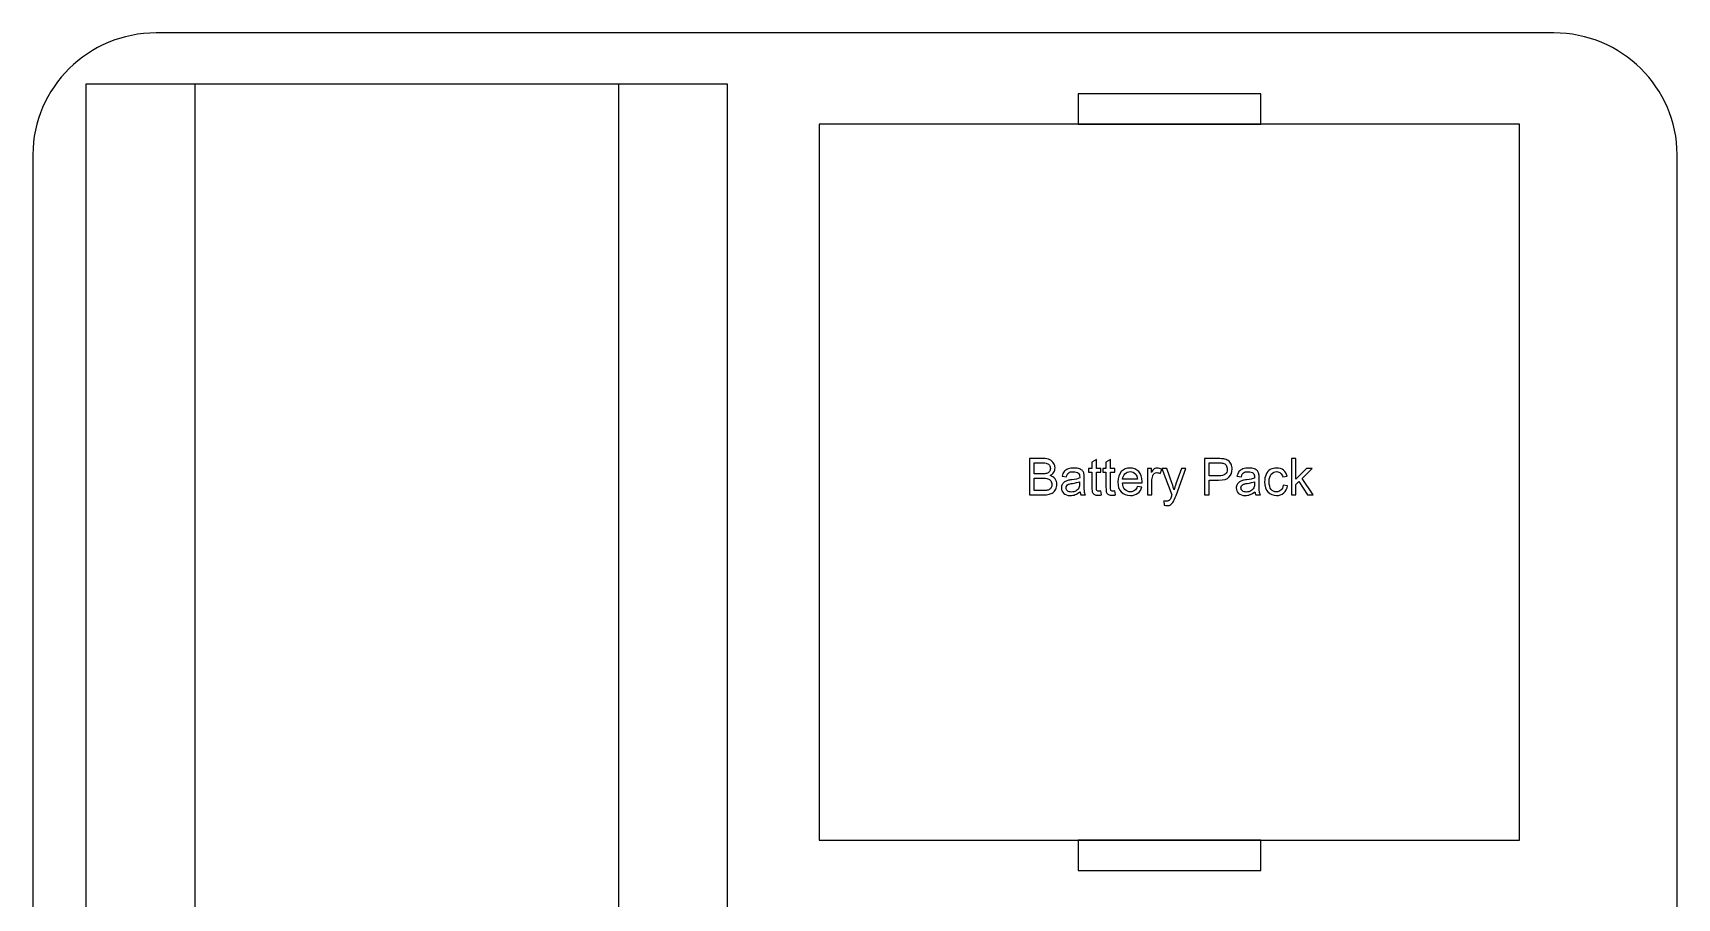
# Model space of a CAD drawing. Extents: x -8.7 to 2.3, y -1.3 to 5.5.
# Drawn here: x -8.66 to -3.26, y 2.66 to 5.5 of the extents above; entities that cross this region are included whole.
import ezdxf

# ---------------------------------------------------------------- set-up
doc = ezdxf.new("R2010")
doc.units = 0
doc.header["$MEASUREMENT"] = 0
doc.layers.add('LAYER_1', color=7, linetype='CONTINUOUS')

msp = doc.modelspace()

# ---------------------------------------------------------------- linework, layer by layer
at = {"layer": 'LAYER_1'}
for points, knots in [([(-8.2543, 5.497), (-8.2543, 5.497), (-3.6643, 5.497), (-3.6643, 5.497), (-3.6643, 5.497), (-3.4416, 5.497), (-3.2593, 5.3172), (-3.2593, 5.0974), (-3.2593, 5.0974), (-3.2593, 5.0974), (-3.2593, -0.8534), (-3.2593, -0.8534), (-3.2593, -0.8534), (-3.2593, -1.0732), (-3.4416, -1.253), (-3.6643, -1.253), (-3.6643, -1.253), (-3.6643, -1.253), (-8.2543, -1.253), (-8.2543, -1.253), (-8.2543, -1.253), (-8.4771, -1.253), (-8.6593, -1.0732), (-8.6593, -0.8534), (-8.6593, -0.8534), (-8.6593, -0.8534), (-8.6593, 5.0974), (-8.6593, 5.0974), (-8.6593, 5.0974), (-8.6593, 5.3172), (-8.4771, 5.497), (-8.2543, 5.497)], [0, 0, 0, 0, 0.125, 0.125, 0.125, 0.125, 0.25, 0.25, 0.25, 0.25, 0.375, 0.375, 0.375, 0.375, 0.5, 0.5, 0.5, 0.5, 0.625, 0.625, 0.625, 0.625, 0.75, 0.75, 0.75, 0.75, 0.875, 0.875, 0.875, 0.875, 1, 1, 1, 1]), ([(-5.2267, 5.2974), (-5.2267, 5.2974), (-4.6267, 5.2974), (-4.6267, 5.2974), (-4.6267, 5.2974), (-4.6267, 5.2974), (-4.6267, 5.1974), (-4.6267, 5.1974), (-4.6267, 5.1974), (-4.6267, 5.1974), (-5.2267, 5.1974), (-5.2267, 5.1974), (-5.2267, 5.1974), (-5.2267, 5.1974), (-5.2267, 5.2974), (-5.2267, 5.2974)], [0, 0, 0, 0, 0.25, 0.25, 0.25, 0.25, 0.5, 0.5, 0.5, 0.5, 0.75, 0.75, 0.75, 0.75, 1, 1, 1, 1]), ([(-5.2267, 2.8474), (-5.2267, 2.8474), (-4.6267, 2.8474), (-4.6267, 2.8474), (-4.6267, 2.8474), (-4.6267, 2.8474), (-4.6267, 2.7474), (-4.6267, 2.7474), (-4.6267, 2.7474), (-4.6267, 2.7474), (-5.2267, 2.7474), (-5.2267, 2.7474), (-5.2267, 2.7474), (-5.2267, 2.7474), (-5.2267, 2.8474), (-5.2267, 2.8474)], [0, 0, 0, 0, 0.25, 0.25, 0.25, 0.25, 0.5, 0.5, 0.5, 0.5, 0.75, 0.75, 0.75, 0.75, 1, 1, 1, 1])]:
    msp.add_open_spline(points, degree=3, knots=knots, dxfattribs=at)
at = {"layer": 'LAYER_1', "color": 1}
for points, knots in [([(-8.4842, -1.1), (-8.4842, -1.1), (-6.3797, -1.1), (-6.3797, -1.1), (-6.3797, -1.1), (-6.3797, -1.1), (-6.3797, 5.33), (-6.3797, 5.33), (-6.3797, 5.33), (-6.3797, 5.33), (-8.4842, 5.33), (-8.4842, 5.33), (-8.4842, 5.33), (-8.4842, 5.33), (-8.4842, -1.1), (-8.4842, -1.1)], [0, 0, 0, 0, 0.25, 0.25, 0.25, 0.25, 0.5, 0.5, 0.5, 0.5, 0.75, 0.75, 0.75, 0.75, 1, 1, 1, 1]), ([(-6.0767, 5.1974), (-6.0767, 5.1974), (-3.7767, 5.1974), (-3.7767, 5.1974), (-3.7767, 5.1974), (-3.7767, 5.1974), (-3.7767, 2.8474), (-3.7767, 2.8474), (-3.7767, 2.8474), (-3.7767, 2.8474), (-6.0767, 2.8474), (-6.0767, 2.8474), (-6.0767, 2.8474), (-6.0767, 2.8474), (-6.0767, 5.1974), (-6.0767, 5.1974)], [0, 0, 0, 0, 0.25, 0.25, 0.25, 0.25, 0.5, 0.5, 0.5, 0.5, 0.75, 0.75, 0.75, 0.75, 1, 1, 1, 1]), ([(-5.3866, 3.9803), (-5.3866, 3.9803), (-5.3866, 4.0996), (-5.3866, 4.0996), (-5.3866, 4.0996), (-5.3866, 4.0996), (-5.3418, 4.0996), (-5.3418, 4.0996), (-5.3418, 4.0996), (-5.3327, 4.0996), (-5.3254, 4.0984), (-5.3199, 4.096), (-5.3199, 4.096), (-5.3144, 4.0936), (-5.3101, 4.0899), (-5.307, 4.0849), (-5.307, 4.0849), (-5.3038, 4.0799), (-5.3023, 4.0746), (-5.3023, 4.0691), (-5.3023, 4.0691), (-5.3023, 4.064), (-5.3036, 4.0592), (-5.3064, 4.0547), (-5.3064, 4.0547), (-5.3092, 4.0502), (-5.3134, 4.0466), (-5.3189, 4.0438), (-5.3189, 4.0438), (-5.3117, 4.0417), (-5.3062, 4.0381), (-5.3023, 4.033), (-5.3023, 4.033), (-5.2984, 4.0279), (-5.2965, 4.0219), (-5.2965, 4.0149), (-5.2965, 4.0149), (-5.2965, 4.0093), (-5.2977, 4.0041), (-5.3, 3.9993), (-5.3, 3.9993), (-5.3024, 3.9945), (-5.3053, 3.9908), (-5.3088, 3.9882), (-5.3088, 3.9882), (-5.3123, 3.9856), (-5.3166, 3.9837), (-5.3218, 3.9823), (-5.3218, 3.9823), (-5.3271, 3.981), (-5.3335, 3.9803), (-5.3411, 3.9803), (-5.3411, 3.9803), (-5.3411, 3.9803), (-5.3866, 3.9803), (-5.3866, 3.9803)], [0, 0, 0, 0, 0.071429, 0.071429, 0.071429, 0.071429, 0.142857, 0.142857, 0.142857, 0.142857, 0.214286, 0.214286, 0.214286, 0.214286, 0.285714, 0.285714, 0.285714, 0.285714, 0.357143, 0.357143, 0.357143, 0.357143, 0.428571, 0.428571, 0.428571, 0.428571, 0.5, 0.5, 0.5, 0.5, 0.571429, 0.571429, 0.571429, 0.571429, 0.642857, 0.642857, 0.642857, 0.642857, 0.714286, 0.714286, 0.714286, 0.714286, 0.785714, 0.785714, 0.785714, 0.785714, 0.857143, 0.857143, 0.857143, 0.857143, 0.928571, 0.928571, 0.928571, 0.928571, 1, 1, 1, 1]), ([(-5.3708, 4.0495), (-5.3708, 4.0495), (-5.345, 4.0495), (-5.345, 4.0495), (-5.345, 4.0495), (-5.338, 4.0495), (-5.333, 4.05), (-5.3299, 4.0509), (-5.3299, 4.0509), (-5.3259, 4.0521), (-5.3229, 4.0541), (-5.3209, 4.0568), (-5.3209, 4.0568), (-5.3188, 4.0596), (-5.3178, 4.0631), (-5.3178, 4.0673), (-5.3178, 4.0673), (-5.3178, 4.0712), (-5.3188, 4.0747), (-5.3206, 4.0777), (-5.3206, 4.0777), (-5.3226, 4.0807), (-5.3253, 4.0828), (-5.3288, 4.0839), (-5.3288, 4.0839), (-5.3323, 4.085), (-5.3384, 4.0856), (-5.3469, 4.0856), (-5.3469, 4.0856), (-5.3469, 4.0856), (-5.3708, 4.0856), (-5.3708, 4.0856), (-5.3708, 4.0856), (-5.3708, 4.0856), (-5.3708, 4.0495), (-5.3708, 4.0495)], [0, 0, 0, 0, 0.111111, 0.111111, 0.111111, 0.111111, 0.222222, 0.222222, 0.222222, 0.222222, 0.333333, 0.333333, 0.333333, 0.333333, 0.444444, 0.444444, 0.444444, 0.444444, 0.555556, 0.555556, 0.555556, 0.555556, 0.666667, 0.666667, 0.666667, 0.666667, 0.777778, 0.777778, 0.777778, 0.777778, 0.888889, 0.888889, 0.888889, 0.888889, 1, 1, 1, 1]), ([(-5.2202, 3.991), (-5.2257, 3.9864), (-5.2309, 3.9831), (-5.2359, 3.9812), (-5.2359, 3.9812), (-5.2409, 3.9793), (-5.2463, 3.9784), (-5.2521, 3.9784), (-5.2521, 3.9784), (-5.2616, 3.9784), (-5.2688, 3.9807), (-5.274, 3.9853), (-5.274, 3.9853), (-5.279, 3.99), (-5.2816, 3.9959), (-5.2816, 4.0031), (-5.2816, 4.0031), (-5.2816, 4.0074), (-5.2806, 4.0112), (-5.2787, 4.0147), (-5.2787, 4.0147), (-5.2768, 4.0182), (-5.2743, 4.021), (-5.2711, 4.0231), (-5.2711, 4.0231), (-5.268, 4.0253), (-5.2645, 4.0269), (-5.2606, 4.0279), (-5.2606, 4.0279), (-5.2577, 4.0287), (-5.2534, 4.0294), (-5.2476, 4.0301), (-5.2476, 4.0301), (-5.2358, 4.0316), (-5.227, 4.0332), (-5.2215, 4.0352), (-5.2215, 4.0352), (-5.2214, 4.0372), (-5.2214, 4.0385), (-5.2214, 4.039), (-5.2214, 4.039), (-5.2214, 4.045), (-5.2228, 4.0492), (-5.2255, 4.0516), (-5.2255, 4.0516), (-5.2293, 4.0549), (-5.2348, 4.0566), (-5.2422, 4.0566), (-5.2422, 4.0566), (-5.2491, 4.0566), (-5.2542, 4.0554), (-5.2575, 4.053), (-5.2575, 4.053), (-5.2608, 4.0506), (-5.2632, 4.0463), (-5.2648, 4.0401), (-5.2648, 4.0401), (-5.2648, 4.0401), (-5.2791, 4.0421), (-5.2791, 4.0421), (-5.2791, 4.0421), (-5.2778, 4.0482), (-5.2756, 4.0532), (-5.2726, 4.0569), (-5.2726, 4.0569), (-5.2697, 4.0607), (-5.2653, 4.0636), (-5.2597, 4.0657), (-5.2597, 4.0657), (-5.2541, 4.0677), (-5.2475, 4.0687), (-5.2401, 4.0687), (-5.2401, 4.0687), (-5.2327, 4.0687), (-5.2267, 4.0678), (-5.2221, 4.0661), (-5.2221, 4.0661), (-5.2175, 4.0644), (-5.2141, 4.0622), (-5.2119, 4.0596), (-5.2119, 4.0596), (-5.2098, 4.0569), (-5.2083, 4.0536), (-5.2074, 4.0496), (-5.2074, 4.0496), (-5.2069, 4.0471), (-5.2066, 4.0426), (-5.2066, 4.0361), (-5.2066, 4.0361), (-5.2066, 4.0361), (-5.2066, 4.0166), (-5.2066, 4.0166), (-5.2066, 4.0166), (-5.2066, 4.0029), (-5.2063, 3.9943), (-5.2057, 3.9907), (-5.2057, 3.9907), (-5.2051, 3.9871), (-5.2038, 3.9836), (-5.202, 3.9803), (-5.202, 3.9803), (-5.202, 3.9803), (-5.2173, 3.9803), (-5.2173, 3.9803), (-5.2173, 3.9803), (-5.2188, 3.9834), (-5.2198, 3.9869), (-5.2202, 3.991)], [0, 0, 0, 0, 0.037037, 0.037037, 0.037037, 0.037037, 0.074074, 0.074074, 0.074074, 0.074074, 0.111111, 0.111111, 0.111111, 0.111111, 0.148148, 0.148148, 0.148148, 0.148148, 0.185185, 0.185185, 0.185185, 0.185185, 0.222222, 0.222222, 0.222222, 0.222222, 0.259259, 0.259259, 0.259259, 0.259259, 0.296296, 0.296296, 0.296296, 0.296296, 0.333333, 0.333333, 0.333333, 0.333333, 0.37037, 0.37037, 0.37037, 0.37037, 0.407407, 0.407407, 0.407407, 0.407407, 0.444444, 0.444444, 0.444444, 0.444444, 0.481481, 0.481481, 0.481481, 0.481481, 0.518519, 0.518519, 0.518519, 0.518519, 0.555556, 0.555556, 0.555556, 0.555556, 0.592593, 0.592593, 0.592593, 0.592593, 0.62963, 0.62963, 0.62963, 0.62963, 0.666667, 0.666667, 0.666667, 0.666667, 0.703704, 0.703704, 0.703704, 0.703704, 0.740741, 0.740741, 0.740741, 0.740741, 0.777778, 0.777778, 0.777778, 0.777778, 0.814815, 0.814815, 0.814815, 0.814815, 0.851852, 0.851852, 0.851852, 0.851852, 0.888889, 0.888889, 0.888889, 0.888889, 0.925926, 0.925926, 0.925926, 0.925926, 0.962963, 0.962963, 0.962963, 0.962963, 1, 1, 1, 1]), ([(-5.152, 3.9934), (-5.152, 3.9934), (-5.1498, 3.9805), (-5.1498, 3.9805), (-5.1498, 3.9805), (-5.154, 3.9796), (-5.1576, 3.9792), (-5.1609, 3.9792), (-5.1609, 3.9792), (-5.1662, 3.9792), (-5.1703, 3.98), (-5.1733, 3.9817), (-5.1733, 3.9817), (-5.1762, 3.9834), (-5.1783, 3.9856), (-5.1795, 3.9884), (-5.1795, 3.9884), (-5.1806, 3.9911), (-5.1813, 3.9969), (-5.1813, 4.0056), (-5.1813, 4.0056), (-5.1813, 4.0056), (-5.1813, 4.0554), (-5.1813, 4.0554), (-5.1813, 4.0554), (-5.1813, 4.0554), (-5.192, 4.0554), (-5.192, 4.0554), (-5.192, 4.0554), (-5.192, 4.0554), (-5.192, 4.0668), (-5.192, 4.0668), (-5.192, 4.0668), (-5.192, 4.0668), (-5.1813, 4.0668), (-5.1813, 4.0668), (-5.1813, 4.0668), (-5.1813, 4.0668), (-5.1813, 4.0882), (-5.1813, 4.0882), (-5.1813, 4.0882), (-5.1813, 4.0882), (-5.1667, 4.0969), (-5.1667, 4.0969), (-5.1667, 4.0969), (-5.1667, 4.0969), (-5.1667, 4.0668), (-5.1667, 4.0668), (-5.1667, 4.0668), (-5.1667, 4.0668), (-5.152, 4.0668), (-5.152, 4.0668), (-5.152, 4.0668), (-5.152, 4.0668), (-5.152, 4.0554), (-5.152, 4.0554), (-5.152, 4.0554), (-5.152, 4.0554), (-5.1667, 4.0554), (-5.1667, 4.0554), (-5.1667, 4.0554), (-5.1667, 4.0554), (-5.1667, 4.0048), (-5.1667, 4.0048), (-5.1667, 4.0048), (-5.1667, 4.0006), (-5.1664, 3.998), (-5.1659, 3.9968), (-5.1659, 3.9968), (-5.1654, 3.9956), (-5.1646, 3.9946), (-5.1634, 3.9939), (-5.1634, 3.9939), (-5.1622, 3.9932), (-5.1606, 3.9929), (-5.1584, 3.9929), (-5.1584, 3.9929), (-5.1568, 3.9929), (-5.1546, 3.9931), (-5.152, 3.9934)], [0, 0, 0, 0, 0.05, 0.05, 0.05, 0.05, 0.1, 0.1, 0.1, 0.1, 0.15, 0.15, 0.15, 0.15, 0.2, 0.2, 0.2, 0.2, 0.25, 0.25, 0.25, 0.25, 0.3, 0.3, 0.3, 0.3, 0.35, 0.35, 0.35, 0.35, 0.4, 0.4, 0.4, 0.4, 0.45, 0.45, 0.45, 0.45, 0.5, 0.5, 0.5, 0.5, 0.55, 0.55, 0.55, 0.55, 0.6, 0.6, 0.6, 0.6, 0.65, 0.65, 0.65, 0.65, 0.7, 0.7, 0.7, 0.7, 0.75, 0.75, 0.75, 0.75, 0.8, 0.8, 0.8, 0.8, 0.85, 0.85, 0.85, 0.85, 0.9, 0.9, 0.9, 0.9, 0.95, 0.95, 0.95, 0.95, 1, 1, 1, 1]), ([(-5.1056, 3.9934), (-5.1056, 3.9934), (-5.1035, 3.9805), (-5.1035, 3.9805), (-5.1035, 3.9805), (-5.1076, 3.9796), (-5.1113, 3.9792), (-5.1146, 3.9792), (-5.1146, 3.9792), (-5.1199, 3.9792), (-5.124, 3.98), (-5.127, 3.9817), (-5.127, 3.9817), (-5.1299, 3.9834), (-5.132, 3.9856), (-5.1331, 3.9884), (-5.1331, 3.9884), (-5.1343, 3.9911), (-5.135, 3.9969), (-5.135, 4.0056), (-5.135, 4.0056), (-5.135, 4.0056), (-5.135, 4.0554), (-5.135, 4.0554), (-5.135, 4.0554), (-5.135, 4.0554), (-5.1457, 4.0554), (-5.1457, 4.0554), (-5.1457, 4.0554), (-5.1457, 4.0554), (-5.1457, 4.0668), (-5.1457, 4.0668), (-5.1457, 4.0668), (-5.1457, 4.0668), (-5.135, 4.0668), (-5.135, 4.0668), (-5.135, 4.0668), (-5.135, 4.0668), (-5.135, 4.0882), (-5.135, 4.0882), (-5.135, 4.0882), (-5.135, 4.0882), (-5.1204, 4.0969), (-5.1204, 4.0969), (-5.1204, 4.0969), (-5.1204, 4.0969), (-5.1204, 4.0668), (-5.1204, 4.0668), (-5.1204, 4.0668), (-5.1204, 4.0668), (-5.1056, 4.0668), (-5.1056, 4.0668), (-5.1056, 4.0668), (-5.1056, 4.0668), (-5.1056, 4.0554), (-5.1056, 4.0554), (-5.1056, 4.0554), (-5.1056, 4.0554), (-5.1204, 4.0554), (-5.1204, 4.0554), (-5.1204, 4.0554), (-5.1204, 4.0554), (-5.1204, 4.0048), (-5.1204, 4.0048), (-5.1204, 4.0048), (-5.1204, 4.0006), (-5.1201, 3.998), (-5.1196, 3.9968), (-5.1196, 3.9968), (-5.1191, 3.9956), (-5.1183, 3.9946), (-5.1171, 3.9939), (-5.1171, 3.9939), (-5.1159, 3.9932), (-5.1143, 3.9929), (-5.1121, 3.9929), (-5.1121, 3.9929), (-5.1105, 3.9929), (-5.1083, 3.9931), (-5.1056, 3.9934)], [0, 0, 0, 0, 0.05, 0.05, 0.05, 0.05, 0.1, 0.1, 0.1, 0.1, 0.15, 0.15, 0.15, 0.15, 0.2, 0.2, 0.2, 0.2, 0.25, 0.25, 0.25, 0.25, 0.3, 0.3, 0.3, 0.3, 0.35, 0.35, 0.35, 0.35, 0.4, 0.4, 0.4, 0.4, 0.45, 0.45, 0.45, 0.45, 0.5, 0.5, 0.5, 0.5, 0.55, 0.55, 0.55, 0.55, 0.6, 0.6, 0.6, 0.6, 0.65, 0.65, 0.65, 0.65, 0.7, 0.7, 0.7, 0.7, 0.75, 0.75, 0.75, 0.75, 0.8, 0.8, 0.8, 0.8, 0.85, 0.85, 0.85, 0.85, 0.9, 0.9, 0.9, 0.9, 0.95, 0.95, 0.95, 0.95, 1, 1, 1, 1]), ([(-5.0322, 4.0082), (-5.0322, 4.0082), (-5.017, 4.0063), (-5.017, 4.0063), (-5.017, 4.0063), (-5.0194, 3.9974), (-5.0238, 3.9906), (-5.0303, 3.9857), (-5.0303, 3.9857), (-5.0368, 3.9808), (-5.045, 3.9784), (-5.055, 3.9784), (-5.055, 3.9784), (-5.0677, 3.9784), (-5.0777, 3.9823), (-5.0851, 3.9901), (-5.0851, 3.9901), (-5.0925, 3.9978), (-5.0962, 4.0088), (-5.0962, 4.0228), (-5.0962, 4.0228), (-5.0962, 4.0374), (-5.0924, 4.0486), (-5.085, 4.0567), (-5.085, 4.0567), (-5.0775, 4.0647), (-5.0678, 4.0687), (-5.0558, 4.0687), (-5.0558, 4.0687), (-5.0443, 4.0687), (-5.0348, 4.0648), (-5.0275, 4.0569), (-5.0275, 4.0569), (-5.0202, 4.0491), (-5.0165, 4.038), (-5.0165, 4.0237), (-5.0165, 4.0237), (-5.0165, 4.0228), (-5.0166, 4.0215), (-5.0166, 4.0198), (-5.0166, 4.0198), (-5.0166, 4.0198), (-5.0811, 4.0198), (-5.0811, 4.0198), (-5.0811, 4.0198), (-5.0805, 4.0103), (-5.0778, 4.003), (-5.073, 3.998), (-5.073, 3.998), (-5.0682, 3.9929), (-5.0622, 3.9904), (-5.0549, 3.9904), (-5.0549, 3.9904), (-5.0496, 3.9904), (-5.045, 3.9918), (-5.0412, 3.9947), (-5.0412, 3.9947), (-5.0374, 3.9975), (-5.0344, 4.002), (-5.0322, 4.0082)], [0, 0, 0, 0, 0.066667, 0.066667, 0.066667, 0.066667, 0.133333, 0.133333, 0.133333, 0.133333, 0.2, 0.2, 0.2, 0.2, 0.266667, 0.266667, 0.266667, 0.266667, 0.333333, 0.333333, 0.333333, 0.333333, 0.4, 0.4, 0.4, 0.4, 0.466667, 0.466667, 0.466667, 0.466667, 0.533333, 0.533333, 0.533333, 0.533333, 0.6, 0.6, 0.6, 0.6, 0.666667, 0.666667, 0.666667, 0.666667, 0.733333, 0.733333, 0.733333, 0.733333, 0.8, 0.8, 0.8, 0.8, 0.866667, 0.866667, 0.866667, 0.866667, 0.933333, 0.933333, 0.933333, 0.933333, 1, 1, 1, 1]), ([(-5.0803, 4.0319), (-5.0803, 4.0319), (-5.032, 4.0319), (-5.032, 4.0319), (-5.032, 4.0319), (-5.0326, 4.0391), (-5.0345, 4.0446), (-5.0375, 4.0482), (-5.0375, 4.0482), (-5.0422, 4.0538), (-5.0483, 4.0567), (-5.0557, 4.0567), (-5.0557, 4.0567), (-5.0624, 4.0567), (-5.0681, 4.0544), (-5.0726, 4.0499), (-5.0726, 4.0499), (-5.0772, 4.0454), (-5.0798, 4.0394), (-5.0803, 4.0319)], [0, 0, 0, 0, 0.2, 0.2, 0.2, 0.2, 0.4, 0.4, 0.4, 0.4, 0.6, 0.6, 0.6, 0.6, 0.8, 0.8, 0.8, 0.8, 1, 1, 1, 1]), ([(-4.9988, 3.9803), (-4.9988, 3.9803), (-4.9988, 4.0668), (-4.9988, 4.0668), (-4.9988, 4.0668), (-4.9988, 4.0668), (-4.9856, 4.0668), (-4.9856, 4.0668), (-4.9856, 4.0668), (-4.9856, 4.0668), (-4.9856, 4.0537), (-4.9856, 4.0537), (-4.9856, 4.0537), (-4.9823, 4.0598), (-4.9791, 4.0638), (-4.9763, 4.0658), (-4.9763, 4.0658), (-4.9735, 4.0677), (-4.9703, 4.0687), (-4.9669, 4.0687), (-4.9669, 4.0687), (-4.962, 4.0687), (-4.957, 4.0671), (-4.9518, 4.064), (-4.9518, 4.064), (-4.9518, 4.064), (-4.9569, 4.0504), (-4.9569, 4.0504), (-4.9569, 4.0504), (-4.9605, 4.0525), (-4.964, 4.0536), (-4.9676, 4.0536), (-4.9676, 4.0536), (-4.9708, 4.0536), (-4.9737, 4.0526), (-4.9763, 4.0507), (-4.9763, 4.0507), (-4.9788, 4.0488), (-4.9806, 4.0461), (-4.9817, 4.0427), (-4.9817, 4.0427), (-4.9833, 4.0375), (-4.9841, 4.0318), (-4.9841, 4.0256), (-4.9841, 4.0256), (-4.9841, 4.0256), (-4.9841, 3.9803), (-4.9841, 3.9803), (-4.9841, 3.9803), (-4.9841, 3.9803), (-4.9988, 3.9803), (-4.9988, 3.9803)], [0, 0, 0, 0, 0.076923, 0.076923, 0.076923, 0.076923, 0.153846, 0.153846, 0.153846, 0.153846, 0.230769, 0.230769, 0.230769, 0.230769, 0.307692, 0.307692, 0.307692, 0.307692, 0.384615, 0.384615, 0.384615, 0.384615, 0.461538, 0.461538, 0.461538, 0.461538, 0.538462, 0.538462, 0.538462, 0.538462, 0.615385, 0.615385, 0.615385, 0.615385, 0.692308, 0.692308, 0.692308, 0.692308, 0.769231, 0.769231, 0.769231, 0.769231, 0.846154, 0.846154, 0.846154, 0.846154, 0.923077, 0.923077, 0.923077, 0.923077, 1, 1, 1, 1]), ([(-4.9438, 3.9471), (-4.9438, 3.9471), (-4.9454, 3.9608), (-4.9454, 3.9608), (-4.9454, 3.9608), (-4.9422, 3.9599), (-4.9394, 3.9595), (-4.937, 3.9595), (-4.937, 3.9595), (-4.9338, 3.9595), (-4.9312, 3.9601), (-4.9292, 3.9611), (-4.9292, 3.9611), (-4.9273, 3.9622), (-4.9257, 3.9637), (-4.9244, 3.9657), (-4.9244, 3.9657), (-4.9235, 3.9671), (-4.922, 3.9708), (-4.92, 3.9766), (-4.92, 3.9766), (-4.9197, 3.9774), (-4.9192, 3.9786), (-4.9186, 3.9802), (-4.9186, 3.9802), (-4.9186, 3.9802), (-4.9514, 4.0668), (-4.9514, 4.0668), (-4.9514, 4.0668), (-4.9514, 4.0668), (-4.9356, 4.0668), (-4.9356, 4.0668), (-4.9356, 4.0668), (-4.9356, 4.0668), (-4.9176, 4.0167), (-4.9176, 4.0167), (-4.9176, 4.0167), (-4.9153, 4.0104), (-4.9132, 4.0037), (-4.9114, 3.9967), (-4.9114, 3.9967), (-4.9097, 4.0034), (-4.9077, 4.01), (-4.9054, 4.0164), (-4.9054, 4.0164), (-4.9054, 4.0164), (-4.8869, 4.0668), (-4.8869, 4.0668), (-4.8869, 4.0668), (-4.8869, 4.0668), (-4.8723, 4.0668), (-4.8723, 4.0668), (-4.8723, 4.0668), (-4.8723, 4.0668), (-4.9051, 3.9789), (-4.9051, 3.9789), (-4.9051, 3.9789), (-4.9086, 3.9694), (-4.9114, 3.9628), (-4.9133, 3.9593), (-4.9133, 3.9593), (-4.916, 3.9544), (-4.9189, 3.9509), (-4.9223, 3.9486), (-4.9223, 3.9486), (-4.9257, 3.9464), (-4.9297, 3.9453), (-4.9343, 3.9453), (-4.9343, 3.9453), (-4.9372, 3.9453), (-4.9403, 3.9459), (-4.9438, 3.9471)], [0, 0, 0, 0, 0.055556, 0.055556, 0.055556, 0.055556, 0.111111, 0.111111, 0.111111, 0.111111, 0.166667, 0.166667, 0.166667, 0.166667, 0.222222, 0.222222, 0.222222, 0.222222, 0.277778, 0.277778, 0.277778, 0.277778, 0.333333, 0.333333, 0.333333, 0.333333, 0.388889, 0.388889, 0.388889, 0.388889, 0.444444, 0.444444, 0.444444, 0.444444, 0.5, 0.5, 0.5, 0.5, 0.555556, 0.555556, 0.555556, 0.555556, 0.611111, 0.611111, 0.611111, 0.611111, 0.666667, 0.666667, 0.666667, 0.666667, 0.722222, 0.722222, 0.722222, 0.722222, 0.777778, 0.777778, 0.777778, 0.777778, 0.833333, 0.833333, 0.833333, 0.833333, 0.888889, 0.888889, 0.888889, 0.888889, 0.944444, 0.944444, 0.944444, 0.944444, 1, 1, 1, 1]), ([(-4.8116, 3.9803), (-4.8116, 3.9803), (-4.8116, 4.0996), (-4.8116, 4.0996), (-4.8116, 4.0996), (-4.8116, 4.0996), (-4.7666, 4.0996), (-4.7666, 4.0996), (-4.7666, 4.0996), (-4.7587, 4.0996), (-4.7526, 4.0993), (-4.7485, 4.0985), (-4.7485, 4.0985), (-4.7426, 4.0975), (-4.7377, 4.0957), (-4.7337, 4.0929), (-4.7337, 4.0929), (-4.7298, 4.0902), (-4.7266, 4.0863), (-4.7242, 4.0814), (-4.7242, 4.0814), (-4.7218, 4.0765), (-4.7206, 4.0711), (-4.7206, 4.0651), (-4.7206, 4.0651), (-4.7206, 4.055), (-4.7238, 4.0464), (-4.7302, 4.0394), (-4.7302, 4.0394), (-4.7367, 4.0324), (-4.7484, 4.0288), (-4.7652, 4.0288), (-4.7652, 4.0288), (-4.7652, 4.0288), (-4.7958, 4.0288), (-4.7958, 4.0288), (-4.7958, 4.0288), (-4.7958, 4.0288), (-4.7958, 3.9803), (-4.7958, 3.9803), (-4.7958, 3.9803), (-4.7958, 3.9803), (-4.8116, 3.9803), (-4.8116, 3.9803)], [0, 0, 0, 0, 0.090909, 0.090909, 0.090909, 0.090909, 0.181818, 0.181818, 0.181818, 0.181818, 0.272727, 0.272727, 0.272727, 0.272727, 0.363636, 0.363636, 0.363636, 0.363636, 0.454545, 0.454545, 0.454545, 0.454545, 0.545455, 0.545455, 0.545455, 0.545455, 0.636364, 0.636364, 0.636364, 0.636364, 0.727273, 0.727273, 0.727273, 0.727273, 0.818182, 0.818182, 0.818182, 0.818182, 0.909091, 0.909091, 0.909091, 0.909091, 1, 1, 1, 1]), ([(-4.7958, 4.0429), (-4.7958, 4.0429), (-4.765, 4.0429), (-4.765, 4.0429), (-4.765, 4.0429), (-4.7548, 4.0429), (-4.7475, 4.0448), (-4.7433, 4.0486), (-4.7433, 4.0486), (-4.739, 4.0524), (-4.7368, 4.0578), (-4.7368, 4.0646), (-4.7368, 4.0646), (-4.7368, 4.0696), (-4.7381, 4.0739), (-4.7406, 4.0775), (-4.7406, 4.0775), (-4.7431, 4.081), (-4.7464, 4.0834), (-4.7506, 4.0845), (-4.7506, 4.0845), (-4.7533, 4.0852), (-4.7581, 4.0856), (-4.7653, 4.0856), (-4.7653, 4.0856), (-4.7653, 4.0856), (-4.7958, 4.0856), (-4.7958, 4.0856), (-4.7958, 4.0856), (-4.7958, 4.0856), (-4.7958, 4.0429), (-4.7958, 4.0429)], [0, 0, 0, 0, 0.125, 0.125, 0.125, 0.125, 0.25, 0.25, 0.25, 0.25, 0.375, 0.375, 0.375, 0.375, 0.5, 0.5, 0.5, 0.5, 0.625, 0.625, 0.625, 0.625, 0.75, 0.75, 0.75, 0.75, 0.875, 0.875, 0.875, 0.875, 1, 1, 1, 1]), ([(-4.6459, 3.991), (-4.6514, 3.9864), (-4.6566, 3.9831), (-4.6616, 3.9812), (-4.6616, 3.9812), (-4.6666, 3.9793), (-4.672, 3.9784), (-4.6778, 3.9784), (-4.6778, 3.9784), (-4.6873, 3.9784), (-4.6945, 3.9807), (-4.6996, 3.9853), (-4.6996, 3.9853), (-4.7047, 3.99), (-4.7073, 3.9959), (-4.7073, 4.0031), (-4.7073, 4.0031), (-4.7073, 4.0074), (-4.7063, 4.0112), (-4.7044, 4.0147), (-4.7044, 4.0147), (-4.7025, 4.0182), (-4.6999, 4.021), (-4.6968, 4.0231), (-4.6968, 4.0231), (-4.6937, 4.0253), (-4.6902, 4.0269), (-4.6863, 4.0279), (-4.6863, 4.0279), (-4.6834, 4.0287), (-4.6791, 4.0294), (-4.6733, 4.0301), (-4.6733, 4.0301), (-4.6614, 4.0316), (-4.6527, 4.0332), (-4.6471, 4.0352), (-4.6471, 4.0352), (-4.6471, 4.0372), (-4.6471, 4.0385), (-4.6471, 4.039), (-4.6471, 4.039), (-4.6471, 4.045), (-4.6484, 4.0492), (-4.6512, 4.0516), (-4.6512, 4.0516), (-4.6549, 4.0549), (-4.6605, 4.0566), (-4.6679, 4.0566), (-4.6679, 4.0566), (-4.6748, 4.0566), (-4.6799, 4.0554), (-4.6832, 4.053), (-4.6832, 4.053), (-4.6864, 4.0506), (-4.6889, 4.0463), (-4.6904, 4.0401), (-4.6904, 4.0401), (-4.6904, 4.0401), (-4.7048, 4.0421), (-4.7048, 4.0421), (-4.7048, 4.0421), (-4.7034, 4.0482), (-4.7013, 4.0532), (-4.6983, 4.0569), (-4.6983, 4.0569), (-4.6954, 4.0607), (-4.691, 4.0636), (-4.6854, 4.0657), (-4.6854, 4.0657), (-4.6798, 4.0677), (-4.6732, 4.0687), (-4.6658, 4.0687), (-4.6658, 4.0687), (-4.6584, 4.0687), (-4.6524, 4.0678), (-4.6478, 4.0661), (-4.6478, 4.0661), (-4.6432, 4.0644), (-4.6398, 4.0622), (-4.6376, 4.0596), (-4.6376, 4.0596), (-4.6354, 4.0569), (-4.6339, 4.0536), (-4.6331, 4.0496), (-4.6331, 4.0496), (-4.6326, 4.0471), (-4.6323, 4.0426), (-4.6323, 4.0361), (-4.6323, 4.0361), (-4.6323, 4.0361), (-4.6323, 4.0166), (-4.6323, 4.0166), (-4.6323, 4.0166), (-4.6323, 4.0029), (-4.632, 3.9943), (-4.6314, 3.9907), (-4.6314, 3.9907), (-4.6308, 3.9871), (-4.6295, 3.9836), (-4.6277, 3.9803), (-4.6277, 3.9803), (-4.6277, 3.9803), (-4.643, 3.9803), (-4.643, 3.9803), (-4.643, 3.9803), (-4.6445, 3.9834), (-4.6455, 3.9869), (-4.6459, 3.991)], [0, 0, 0, 0, 0.037037, 0.037037, 0.037037, 0.037037, 0.074074, 0.074074, 0.074074, 0.074074, 0.111111, 0.111111, 0.111111, 0.111111, 0.148148, 0.148148, 0.148148, 0.148148, 0.185185, 0.185185, 0.185185, 0.185185, 0.222222, 0.222222, 0.222222, 0.222222, 0.259259, 0.259259, 0.259259, 0.259259, 0.296296, 0.296296, 0.296296, 0.296296, 0.333333, 0.333333, 0.333333, 0.333333, 0.37037, 0.37037, 0.37037, 0.37037, 0.407407, 0.407407, 0.407407, 0.407407, 0.444444, 0.444444, 0.444444, 0.444444, 0.481481, 0.481481, 0.481481, 0.481481, 0.518519, 0.518519, 0.518519, 0.518519, 0.555556, 0.555556, 0.555556, 0.555556, 0.592593, 0.592593, 0.592593, 0.592593, 0.62963, 0.62963, 0.62963, 0.62963, 0.666667, 0.666667, 0.666667, 0.666667, 0.703704, 0.703704, 0.703704, 0.703704, 0.740741, 0.740741, 0.740741, 0.740741, 0.777778, 0.777778, 0.777778, 0.777778, 0.814815, 0.814815, 0.814815, 0.814815, 0.851852, 0.851852, 0.851852, 0.851852, 0.888889, 0.888889, 0.888889, 0.888889, 0.925926, 0.925926, 0.925926, 0.925926, 0.962963, 0.962963, 0.962963, 0.962963, 1, 1, 1, 1]), ([(-4.5532, 4.012), (-4.5532, 4.012), (-4.5388, 4.0101), (-4.5388, 4.0101), (-4.5388, 4.0101), (-4.5404, 4.0002), (-4.5444, 3.9924), (-4.5509, 3.9868), (-4.5509, 3.9868), (-4.5574, 3.9812), (-4.5654, 3.9784), (-4.5748, 3.9784), (-4.5748, 3.9784), (-4.5866, 3.9784), (-4.5961, 3.9823), (-4.6033, 3.99), (-4.6033, 3.99), (-4.6105, 3.9977), (-4.6141, 4.0088), (-4.6141, 4.0232), (-4.6141, 4.0232), (-4.6141, 4.0326), (-4.6126, 4.0407), (-4.6095, 4.0477), (-4.6095, 4.0477), (-4.6064, 4.0547), (-4.6017, 4.06), (-4.5953, 4.0635), (-4.5953, 4.0635), (-4.589, 4.067), (-4.5821, 4.0687), (-4.5747, 4.0687), (-4.5747, 4.0687), (-4.5653, 4.0687), (-4.5576, 4.0663), (-4.5517, 4.0616), (-4.5517, 4.0616), (-4.5457, 4.0568), (-4.5419, 4.0501), (-4.5402, 4.0414), (-4.5402, 4.0414), (-4.5402, 4.0414), (-4.5545, 4.0392), (-4.5545, 4.0392), (-4.5545, 4.0392), (-4.5558, 4.045), (-4.5582, 4.0493), (-4.5616, 4.0523), (-4.5616, 4.0523), (-4.5651, 4.0552), (-4.5693, 4.0567), (-4.5741, 4.0567), (-4.5741, 4.0567), (-4.5815, 4.0567), (-4.5875, 4.054), (-4.5921, 4.0487), (-4.5921, 4.0487), (-4.5968, 4.0434), (-4.5991, 4.0351), (-4.5991, 4.0236), (-4.5991, 4.0236), (-4.5991, 4.012), (-4.5968, 4.0036), (-4.5924, 3.9983), (-4.5924, 3.9983), (-4.5879, 3.9931), (-4.5821, 3.9904), (-4.575, 3.9904), (-4.575, 3.9904), (-4.5692, 3.9904), (-4.5644, 3.9922), (-4.5606, 3.9957), (-4.5606, 3.9957), (-4.5567, 3.9993), (-4.5543, 4.0047), (-4.5532, 4.012)], [0, 0, 0, 0, 0.052632, 0.052632, 0.052632, 0.052632, 0.105263, 0.105263, 0.105263, 0.105263, 0.157895, 0.157895, 0.157895, 0.157895, 0.210526, 0.210526, 0.210526, 0.210526, 0.263158, 0.263158, 0.263158, 0.263158, 0.315789, 0.315789, 0.315789, 0.315789, 0.368421, 0.368421, 0.368421, 0.368421, 0.421053, 0.421053, 0.421053, 0.421053, 0.473684, 0.473684, 0.473684, 0.473684, 0.526316, 0.526316, 0.526316, 0.526316, 0.578947, 0.578947, 0.578947, 0.578947, 0.631579, 0.631579, 0.631579, 0.631579, 0.684211, 0.684211, 0.684211, 0.684211, 0.736842, 0.736842, 0.736842, 0.736842, 0.789474, 0.789474, 0.789474, 0.789474, 0.842105, 0.842105, 0.842105, 0.842105, 0.894737, 0.894737, 0.894737, 0.894737, 0.947368, 0.947368, 0.947368, 0.947368, 1, 1, 1, 1]), ([(-4.5262, 3.9803), (-4.5262, 3.9803), (-4.5262, 4.0996), (-4.5262, 4.0996), (-4.5262, 4.0996), (-4.5262, 4.0996), (-4.5116, 4.0996), (-4.5116, 4.0996), (-4.5116, 4.0996), (-4.5116, 4.0996), (-4.5116, 4.0316), (-4.5116, 4.0316), (-4.5116, 4.0316), (-4.5116, 4.0316), (-4.4769, 4.0668), (-4.4769, 4.0668), (-4.4769, 4.0668), (-4.4769, 4.0668), (-4.4579, 4.0668), (-4.4579, 4.0668), (-4.4579, 4.0668), (-4.4579, 4.0668), (-4.491, 4.0347), (-4.491, 4.0347), (-4.491, 4.0347), (-4.491, 4.0347), (-4.4546, 3.9803), (-4.4546, 3.9803), (-4.4546, 3.9803), (-4.4546, 3.9803), (-4.4727, 3.9803), (-4.4727, 3.9803), (-4.4727, 3.9803), (-4.4727, 3.9803), (-4.5012, 4.0245), (-4.5012, 4.0245), (-4.5012, 4.0245), (-4.5012, 4.0245), (-4.5116, 4.0146), (-4.5116, 4.0146), (-4.5116, 4.0146), (-4.5116, 4.0146), (-4.5116, 3.9803), (-4.5116, 3.9803), (-4.5116, 3.9803), (-4.5116, 3.9803), (-4.5262, 3.9803), (-4.5262, 3.9803)], [0, 0, 0, 0, 0.083333, 0.083333, 0.083333, 0.083333, 0.166667, 0.166667, 0.166667, 0.166667, 0.25, 0.25, 0.25, 0.25, 0.333333, 0.333333, 0.333333, 0.333333, 0.416667, 0.416667, 0.416667, 0.416667, 0.5, 0.5, 0.5, 0.5, 0.583333, 0.583333, 0.583333, 0.583333, 0.666667, 0.666667, 0.666667, 0.666667, 0.75, 0.75, 0.75, 0.75, 0.833333, 0.833333, 0.833333, 0.833333, 0.916667, 0.916667, 0.916667, 0.916667, 1, 1, 1, 1]), ([(-5.3708, 3.9944), (-5.3708, 3.9944), (-5.3411, 3.9944), (-5.3411, 3.9944), (-5.3411, 3.9944), (-5.336, 3.9944), (-5.3324, 3.9946), (-5.3303, 3.995), (-5.3303, 3.995), (-5.3267, 3.9956), (-5.3237, 3.9967), (-5.3212, 3.9983), (-5.3212, 3.9983), (-5.3188, 3.9998), (-5.3168, 4.002), (-5.3152, 4.0049), (-5.3152, 4.0049), (-5.3136, 4.0078), (-5.3128, 4.0111), (-5.3128, 4.0149), (-5.3128, 4.0149), (-5.3128, 4.0194), (-5.314, 4.0232), (-5.3163, 4.0265), (-5.3163, 4.0265), (-5.3185, 4.0298), (-5.3217, 4.0321), (-5.3258, 4.0334), (-5.3258, 4.0334), (-5.3298, 4.0348), (-5.3356, 4.0354), (-5.3432, 4.0354), (-5.3432, 4.0354), (-5.3432, 4.0354), (-5.3708, 4.0354), (-5.3708, 4.0354), (-5.3708, 4.0354), (-5.3708, 4.0354), (-5.3708, 3.9944), (-5.3708, 3.9944)], [0, 0, 0, 0, 0.1, 0.1, 0.1, 0.1, 0.2, 0.2, 0.2, 0.2, 0.3, 0.3, 0.3, 0.3, 0.4, 0.4, 0.4, 0.4, 0.5, 0.5, 0.5, 0.5, 0.6, 0.6, 0.6, 0.6, 0.7, 0.7, 0.7, 0.7, 0.8, 0.8, 0.8, 0.8, 0.9, 0.9, 0.9, 0.9, 1, 1, 1, 1]), ([(-5.2215, 4.0237), (-5.2268, 4.0215), (-5.2348, 4.0197), (-5.2454, 4.0182), (-5.2454, 4.0182), (-5.2514, 4.0173), (-5.2557, 4.0163), (-5.2581, 4.0153), (-5.2581, 4.0153), (-5.2606, 4.0142), (-5.2626, 4.0126), (-5.2639, 4.0105), (-5.2639, 4.0105), (-5.2653, 4.0084), (-5.266, 4.0061), (-5.266, 4.0035), (-5.266, 4.0035), (-5.266, 3.9996), (-5.2645, 3.9964), (-5.2615, 3.9938), (-5.2615, 3.9938), (-5.2586, 3.9912), (-5.2543, 3.9899), (-5.2486, 3.9899), (-5.2486, 3.9899), (-5.2429, 3.9899), (-5.2379, 3.9911), (-5.2335, 3.9936), (-5.2335, 3.9936), (-5.2291, 3.996), (-5.2259, 3.9994), (-5.2238, 4.0037), (-5.2238, 4.0037), (-5.2222, 4.007), (-5.2215, 4.0119), (-5.2215, 4.0183), (-5.2215, 4.0183), (-5.2215, 4.0183), (-5.2215, 4.0237), (-5.2215, 4.0237)], [0, 0, 0, 0, 0.1, 0.1, 0.1, 0.1, 0.2, 0.2, 0.2, 0.2, 0.3, 0.3, 0.3, 0.3, 0.4, 0.4, 0.4, 0.4, 0.5, 0.5, 0.5, 0.5, 0.6, 0.6, 0.6, 0.6, 0.7, 0.7, 0.7, 0.7, 0.8, 0.8, 0.8, 0.8, 0.9, 0.9, 0.9, 0.9, 1, 1, 1, 1]), ([(-4.6471, 4.0237), (-4.6525, 4.0215), (-4.6604, 4.0197), (-4.6711, 4.0182), (-4.6711, 4.0182), (-4.6771, 4.0173), (-4.6814, 4.0163), (-4.6838, 4.0153), (-4.6838, 4.0153), (-4.6863, 4.0142), (-4.6883, 4.0126), (-4.6896, 4.0105), (-4.6896, 4.0105), (-4.691, 4.0084), (-4.6917, 4.0061), (-4.6917, 4.0035), (-4.6917, 4.0035), (-4.6917, 3.9996), (-4.6902, 3.9964), (-4.6872, 3.9938), (-4.6872, 3.9938), (-4.6843, 3.9912), (-4.6799, 3.9899), (-4.6743, 3.9899), (-4.6743, 3.9899), (-4.6686, 3.9899), (-4.6636, 3.9911), (-4.6592, 3.9936), (-4.6592, 3.9936), (-4.6548, 3.996), (-4.6516, 3.9994), (-4.6495, 4.0037), (-4.6495, 4.0037), (-4.6479, 4.007), (-4.6471, 4.0119), (-4.6471, 4.0183), (-4.6471, 4.0183), (-4.6471, 4.0183), (-4.6471, 4.0237), (-4.6471, 4.0237)], [0, 0, 0, 0, 0.1, 0.1, 0.1, 0.1, 0.2, 0.2, 0.2, 0.2, 0.3, 0.3, 0.3, 0.3, 0.4, 0.4, 0.4, 0.4, 0.5, 0.5, 0.5, 0.5, 0.6, 0.6, 0.6, 0.6, 0.7, 0.7, 0.7, 0.7, 0.8, 0.8, 0.8, 0.8, 0.9, 0.9, 0.9, 0.9, 1, 1, 1, 1])]:
    msp.add_open_spline(points, degree=3, knots=knots, dxfattribs=at)
for points in [[(-8.128, 5.33), (-8.128, 5.33), (-8.128, -1.1), (-8.128, -1.1)], [(-6.736, 5.33), (-6.736, 5.33), (-6.736, -1.1), (-6.736, -1.1)]]:
    msp.add_open_spline(points, degree=3, dxfattribs=at)

doc.saveas('drawing.dxf')
